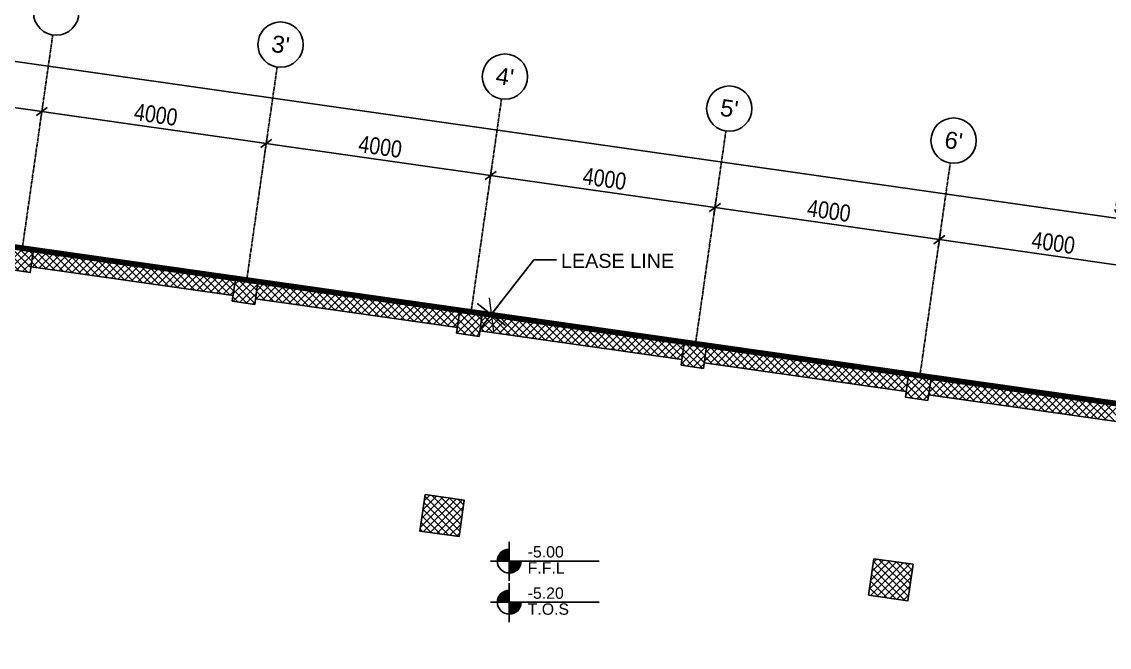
# Model space of a CAD drawing. Header units: inches. Extents: x 1152707 to 1351947, y 326920 to 480291.
# Drawn here: x 1193963 to 1213156, y 366684 to 377727 of the extents above; entities that cross this region are included whole.
import ezdxf
from ezdxf.enums import TextEntityAlignment as Align

# ---------------------------------------------------------------- set-up
doc = ezdxf.new("R2010")
doc.units = ezdxf.units.IN
doc.header["$MEASUREMENT"] = 0
for name, pattern in [('CENTER', [50.8, 31.75, -6.35, 6.35, -6.35]), ('DASHED', [19.05, 12.7, -6.35]), ('DASHED2', [9.525, 6.35, -3.175]), ('DOT2', [3.175, 0, -3.175])]:
    doc.linetypes.add(name, pattern=pattern)
doc.layers.add('A-HATCH CONCRETE', color=254, linetype='Continuous', lineweight=5)
doc.layers.add('A-LEASING LINE', color=7, linetype='DASHED2', lineweight=9)
for name, color, linetype in [('AC-Fresh DUCT', 100, 'Continuous'), ('Axis', 9, 'CENTER'), ('dim-axis', 15, 'Continuous'), ('FFNEW', 252, 'Continuous'), ('LGT ELEC', 252, 'Continuous'), ('S-COL', 210, 'Continuous'), ('S-WALL', 1, 'Continuous'), ('TEXT', 181, 'Continuous')]:
    doc.layers.add(name, color=color, linetype=linetype)
doc.styles.add('ARIAL', font='ARIALN.TTF')
doc.styles.add('style1', font='arial.ttf')
doc.dimstyles.new('DIM-100', dxfattribs={"dimscale": 150, "dimtxt": 2, "dimasz": 1, "dimexe": 0.75, "dimexo": 1, "dimgap": 0.5, "dimtad": 1, "dimdec": 0, "dimzin": 11, "dimdsep": 46, "dimtxsty": 'ARIAL', "dimblk": 'R', "dimcen": 2.5, "dimdle": 1, "dimclrd": 256, "dimclre": 256, "dimclrt": 256, "dimazin": 0, "dimtfac": 1, "dimtdec": 0, "dimtix": 1, "dimtmove": 2, "dimatfit": 3, "dimldrblk": 'R', "dimtolj": 1, "dimtzin": 3, "dimlwd": -1, "dimlwe": 13, "dimarcsym": 0})
pattern_1 = [(45, (1341716.31, 266100.535), (-66.29126, 66.29126), []), (135, (1341716.31, 266100.535), (-66.29126, -66.29126), [])]
pattern_2 = [(45, (1341716.94, 266100.535), (-66.29126, 66.29126), []), (135, (1341716.94, 266100.535), (-66.29126, -66.29126), [])]

# ---------------------------------------------------------------- blocks, each defined once
blk = doc.blocks.new('R')
at = {"color": 4, "lineweight": 13}
blk.add_line((-0.707, -0.707), (0.707, 0.707), dxfattribs=at)
for p, q in [((0, -1.05), (0, 1.05)), ((-1.05, 0), (1.05, 0))]:
    blk.add_line(p, q)
blk = doc.blocks.new('*D114')
at = {"layer": 'Defpoints', "color": 0, "transparency": 16777216}
for p in [(1426500, 598759), (1430500, 598477), (1430500, 598477)]:
    blk.add_point(p, dxfattribs=at)
at = {"layer": 'dim-axis', "color": 251, "linetype": 'DOT2', "lineweight": 13, "transparency": 16777216}
for p, q in [((1426521, 598908), (1426556, 599153)), ((1430522, 598625), (1430516, 598588))]:
    blk.add_line(p, q, dxfattribs=at)
at = {"layer": 'dim-axis', "color": 251, "transparency": 16777216}
blk.add_line((1426659, 599025), (1430382, 598494), dxfattribs=at)
at = {"layer": 'dim-axis', "color": 251, "transparency": 16777216, "xscale": 120, "yscale": 120, "zscale": 120}
for p, rotation in [((1426540, 599042), 171.8736112541112), ((1430500, 598477), 351.8736112541112)]:
    blk.add_blockref('R', p, dxfattribs=dict(at, rotation=rotation))
at = {"layer": 'dim-axis', "color": 251, "transparency": 16777216, "insert": (1428553, 598985), "char_height": 300, "attachment_point": 5, "rotation": 351.8736, "style": 'ARIAL'}
blk.add_mtext('\\A1;4000', dxfattribs=at)
blk = doc.blocks.new('*D115')
at = {"layer": 'Defpoints', "color": 0, "transparency": 16777216}
for p in [(1434460, 597911), (1434460, 597911), (1430284, 596961)]:
    blk.add_point(p, dxfattribs=at)
at = {"layer": 'dim-axis', "color": 251, "linetype": 'DOT2', "lineweight": 13, "transparency": 16777216}
for p, q in [((1430305, 597110), (1430516, 598588)), ((1434481, 598060), (1434476, 598023))]:
    blk.add_line(p, q, dxfattribs=at)
at = {"layer": 'dim-axis', "color": 251, "transparency": 16777216}
blk.add_line((1430619, 598460), (1434341, 597928), dxfattribs=at)
at = {"layer": 'dim-axis', "color": 251, "transparency": 16777216, "xscale": 120, "yscale": 120, "zscale": 120}
for p, rotation in [((1430500, 598477), 171.8736112541112), ((1434460, 597911), 351.8736112541112)]:
    blk.add_blockref('R', p, dxfattribs=dict(at, rotation=rotation))
at = {"layer": 'dim-axis', "color": 251, "transparency": 16777216, "insert": (1432513, 598420), "char_height": 300, "attachment_point": 5, "rotation": 351.8736, "style": 'ARIAL'}
blk.add_mtext('\\A1;4000', dxfattribs=at)
blk = doc.blocks.new('*D116')
at = {"layer": 'Defpoints', "color": 0, "transparency": 16777216}
for p in [(1438420, 597346), (1438420, 597346), (1434244, 596396)]:
    blk.add_point(p, dxfattribs=at)
at = {"layer": 'dim-axis', "color": 251, "linetype": 'DOT2', "lineweight": 13, "transparency": 16777216}
for p, q in [((1434265, 596544), (1434476, 598023)), ((1438441, 597494), (1438436, 597457))]:
    blk.add_line(p, q, dxfattribs=at)
at = {"layer": 'dim-axis', "color": 251, "transparency": 16777216}
blk.add_line((1434579, 597894), (1438301, 597363), dxfattribs=at)
at = {"layer": 'dim-axis', "color": 251, "transparency": 16777216, "xscale": 120, "yscale": 120, "zscale": 120}
for p, rotation in [((1434460, 597911), 171.8736112541112), ((1438420, 597346), 351.8736112541112)]:
    blk.add_blockref('R', p, dxfattribs=dict(at, rotation=rotation))
at = {"layer": 'dim-axis', "color": 251, "transparency": 16777216, "insert": (1436472, 597854), "char_height": 300, "attachment_point": 5, "rotation": 351.8736, "style": 'ARIAL'}
blk.add_mtext('\\A1;4000', dxfattribs=at)
blk = doc.blocks.new('*D117')
at = {"layer": 'Defpoints', "color": 0, "transparency": 16777216}
for p in [(1438420, 597346), (1442380, 596781), (1442380, 596780)]:
    blk.add_point(p, dxfattribs=at)
at = {"layer": 'dim-axis', "color": 251, "linetype": 'DOT2', "lineweight": 13, "transparency": 16777216}
for p, q in [((1438441, 597494), (1438436, 597457)), ((1442359, 596632), (1442364, 596669))]:
    blk.add_line(p, q, dxfattribs=at)
at = {"layer": 'dim-axis', "color": 251, "transparency": 16777216}
blk.add_line((1438539, 597329), (1442261, 596797), dxfattribs=at)
at = {"layer": 'dim-axis', "color": 251, "transparency": 16777216, "xscale": 120, "yscale": 120, "zscale": 120}
for p, rotation in [((1438420, 597346), 171.8736112541112), ((1442380, 596780), 351.8736112541112)]:
    blk.add_blockref('R', p, dxfattribs=dict(at, rotation=rotation))
at = {"layer": 'dim-axis', "color": 251, "transparency": 16777216, "insert": (1440432, 597289), "char_height": 300, "attachment_point": 5, "rotation": 351.8736, "style": 'ARIAL'}
blk.add_mtext('\\A1;4000', dxfattribs=at)
blk = doc.blocks.new('*D118')
at = {"layer": 'Defpoints', "color": 0, "transparency": 16777216}
for p in [(1446339, 596215), (1446339, 596215), (1442163, 595265)]:
    blk.add_point(p, dxfattribs=at)
at = {"layer": 'dim-axis', "color": 251, "linetype": 'DOT2', "lineweight": 13, "transparency": 16777216}
for p, q in [((1442185, 595414), (1442396, 596892)), ((1446318, 596067), (1446323, 596104))]:
    blk.add_line(p, q, dxfattribs=at)
at = {"layer": 'dim-axis', "color": 251, "transparency": 16777216}
blk.add_line((1442499, 596763), (1446221, 596232), dxfattribs=at)
at = {"layer": 'dim-axis', "color": 251, "transparency": 16777216, "xscale": 120, "yscale": 120, "zscale": 120}
for p, rotation in [((1442380, 596780), 171.8736112541112), ((1446339, 596215), 351.8736112541112)]:
    blk.add_blockref('R', p, dxfattribs=dict(at, rotation=rotation))
at = {"layer": 'dim-axis', "color": 251, "transparency": 16777216, "insert": (1444392, 596724), "char_height": 300, "attachment_point": 5, "rotation": 351.8736, "style": 'ARIAL'}
blk.add_mtext('\\A1;4000', dxfattribs=at)
blk = doc.blocks.new('*D123')
at = {"layer": 'Defpoints', "color": 0, "transparency": 16777216}
for p in [(1422581, 599607), (1422581, 599607), (1426540, 599042)]:
    blk.add_point(p, dxfattribs=at)
at = {"layer": 'dim-axis', "color": 251, "transparency": 16777216}
blk.add_line((1426422, 599059), (1422699, 599591), dxfattribs=at)
at = {"layer": 'dim-axis', "color": 251, "linetype": 'DOT2', "lineweight": 13, "transparency": 16777216}
for p, q in [((1422559, 599459), (1422565, 599496)), ((1426519, 598894), (1426525, 598931))]:
    blk.add_line(p, q, dxfattribs=at)
at = {"layer": 'dim-axis', "color": 251, "transparency": 16777216, "xscale": 120, "yscale": 120, "zscale": 120}
for p, rotation in [((1422581, 599607), 171.8736112541112), ((1426540, 599042), 351.8736112541112)]:
    blk.add_blockref('R', p, dxfattribs=dict(at, rotation=rotation))
at = {"layer": 'dim-axis', "color": 251, "transparency": 16777216, "insert": (1424593, 599551), "char_height": 300, "attachment_point": 5, "rotation": 351.8736, "style": 'ARIAL'}
blk.add_mtext('\\A1;4000', dxfattribs=at)
blk = doc.blocks.new('*D125')
at = {"layer": 'Defpoints', "color": 0, "transparency": 16777216}
for p in [(1420642, 597441), (1470715, 593565), (1470260, 590370)]:
    blk.add_point(p, dxfattribs=at)
at = {"layer": 'dim-axis', "color": 251, "linetype": 'DOT2', "lineweight": 13, "transparency": 16777216}
for p, q in [((1420663, 597590), (1421113, 600748)), ((1470281, 590519), (1470731, 593676))]:
    blk.add_line(p, q, dxfattribs=at)
at = {"layer": 'dim-axis', "color": 251, "transparency": 16777216}
blk.add_line((1421216, 600619), (1470596, 593582), dxfattribs=at)
at = {"layer": 'dim-axis', "color": 251, "transparency": 16777216, "xscale": 120, "yscale": 120, "zscale": 120}
for p, rotation in [((1421097, 600636), 171.8890881608404), ((1470715, 593565), 351.8890881608405)]:
    blk.add_blockref('R', p, dxfattribs=dict(at, rotation=rotation))
at = {"layer": 'dim-axis', "color": 251, "transparency": 16777216, "insert": (1445938, 597327), "char_height": 300, "attachment_point": 5, "rotation": 351.8891, "style": 'ARIAL'}
blk.add_mtext('\\A1;50119', dxfattribs=at)
blk = doc.blocks.new('SEDRGFE')
at = {"layer": 'A-HATCH CONCRETE'}
h = blk.add_hatch(dxfattribs=at)
h.set_pattern_fill('ANSI37', color=250, scale=750)
h.set_pattern_definition(pattern_1)
h.paths.add_polyline_path([(1356957, 708387), (1357353, 708331), (1357410, 708727), (1357014, 708783)])
h = blk.add_hatch(dxfattribs=at)
h.set_pattern_fill('ANSI37', color=250, scale=750)
h.set_pattern_definition(pattern_2)
h.paths.add_polyline_path([(1360918, 707822), (1361314, 707765), (1361370, 708161), (1360974, 708218)])
h = blk.add_hatch(dxfattribs=at)
h.set_pattern_fill('ANSI37', color=250, scale=750)
h.set_pattern_definition(pattern_2)
h.paths.add_polyline_path([(1364877, 707256), (1365273, 707200), (1365330, 707596), (1364934, 707652)])
h = blk.add_hatch(dxfattribs=at)
h.set_pattern_fill('ANSI37', color=250, scale=750)
h.set_pattern_definition(pattern_1)
h.paths.add_polyline_path([(1368837, 706691), (1369233, 706634), (1369289, 707030), (1368893, 707087)])
h = blk.add_hatch(dxfattribs=at)
h.set_pattern_fill('ANSI37', color=250, scale=750)
h.set_pattern_definition(pattern_1)
h.paths.add_polyline_path([(1372796, 706126), (1373192, 706069), (1373249, 706465), (1372853, 706522)])
h = blk.add_hatch(dxfattribs=at)
h.set_pattern_fill('ANSI37', color=250, scale=750)
h.set_pattern_definition(pattern_2)
h.paths.add_polyline_path([(1364319, 704407), (1364227, 703764), (1364920, 703665), (1365012, 704308)])
h = blk.add_hatch(dxfattribs=at)
h.set_pattern_fill('ANSI37', color=250, scale=750)
h.set_pattern_definition(pattern_2)
h.paths.add_polyline_path([(1372239, 703276), (1372147, 702633), (1372840, 702534), (1372932, 703178)])
at = {"layer": 'TEXT', "ltscale": 0.5}
h = blk.add_hatch(dxfattribs=at)
h.set_pattern_fill('ANSI31', color=250, scale=0.8)
h.set_pattern_definition([(45, (283814.75707, 113660.51999), (-0.070710678119, 0.070710678119), [])])
h.paths.add_polyline_path([(1365806, 703444, 0.414214), (1365596, 703234), (1365806, 703234)])
h.paths.add_polyline_path([(1366016, 703234), (1365806, 703234), (1365806, 703024, 0.414214)])
h = blk.add_hatch(dxfattribs=at)
h.set_pattern_fill('ANSI31', color=250, scale=0.8)
h.set_pattern_definition([(45, (283814.75707, 112932.11999), (-0.070710678119, 0.070710678119), [])])
h.paths.add_polyline_path([(1365806, 702716, 0.414214), (1365596, 702506), (1365806, 702506)])
h.paths.add_polyline_path([(1366016, 702506), (1365806, 702506), (1365806, 702296, 0.414214)])
at = {"color": 250, "linetype": 'Continuous', "ltscale": 100}
blk.add_lwpolyline([(1389810, 674588), (1389810, 680290), (1389610, 680288), (1388060, 680288), (1388060, 686288), (1384200, 686288), (1384200, 693089), (1385203, 692942), (1385236, 693139), (1385780, 696950), (1386823, 704256), (1386865, 704553), (1351200, 709613), (1350434, 697904), (1372211, 694796), (1372209, 688237), (1371310, 688237), (1371310, 688038), (1371310, 684788), (1363260, 684788), (1363260, 684588), (1363260, 674588), (1389810, 674588)], dxfattribs=at)
at = {"layer": 'A-HATCH CONCRETE', "color": 250, "linetype": 'Continuous'}
for p, q in [((1357277, 708746), (1357277, 708746)), ((1357309, 708741), (1357309, 708741)), ((1357385, 708552), (1357541, 708708)), ((1357392, 708426), (1357657, 708692)), ((1357630, 708392), (1357396, 708627)), ((1357407, 708707), (1357425, 708725)), ((1357785, 708370), (1357431, 708724)), ((1357508, 708410), (1357773, 708675)), ((1357940, 708348), (1357586, 708702)), ((1357624, 708393), (1357889, 708658)), ((1357740, 708377), (1358005, 708642)), ((1358094, 708326), (1357741, 708680)), ((1357856, 708360), (1358121, 708625)), ((1358249, 708304), (1357895, 708658)), ((1357972, 708344), (1358237, 708609)), ((1358404, 708282), (1358050, 708635)), ((1358088, 708327), (1358354, 708592)), ((1358558, 708260), (1358205, 708613)), ((1358713, 708238), (1358359, 708591)), ((1357476, 708414), (1357379, 708511)), ((1358204, 708310), (1358470, 708576)), ((1358320, 708294), (1358586, 708559)), ((1358436, 708277), (1358702, 708542)), ((1358868, 708216), (1358514, 708569)), ((1358552, 708261), (1358818, 708526)), ((1358668, 708244), (1358934, 708509)), ((1359022, 708194), (1358669, 708547)), ((1358784, 708228), (1359050, 708493)), ((1359177, 708172), (1358823, 708525)), ((1358900, 708211), (1359166, 708476)), ((1359332, 708150), (1358978, 708503)), ((1359017, 708195), (1359282, 708460)), ((1359486, 708127), (1359133, 708481)), ((1359133, 708178), (1359398, 708443)), ((1359249, 708161), (1359514, 708427)), ((1359641, 708105), (1359287, 708459)), ((1359365, 708145), (1359630, 708410)), ((1359796, 708083), (1359442, 708437)), ((1359950, 708061), (1359597, 708415)), ((1359481, 708128), (1359746, 708393)), ((1359597, 708112), (1359862, 708377)), ((1359713, 708095), (1359978, 708360)), ((1360105, 708039), (1359751, 708393)), ((1359829, 708079), (1360094, 708344)), ((1360259, 708017), (1359906, 708371)), ((1359945, 708062), (1360210, 708327)), ((1360414, 707995), (1360061, 708349)), ((1360061, 708045), (1360326, 708311)), ((1360177, 708029), (1360442, 708294)), ((1360569, 707973), (1360215, 708326)), ((1360293, 708012), (1360558, 708278)), ((1360723, 707951), (1360370, 708304)), ((1360409, 707996), (1360674, 708261)), ((1360878, 707929), (1360525, 708282)), ((1360525, 707979), (1360790, 708244)), ((1360641, 707963), (1360906, 708228)), ((1360943, 707997), (1360679, 708260)), ((1360959, 708113), (1360834, 708238)), ((1360989, 708216), (1360989, 708216)), ((1361022, 708211), (1361022, 708211)), ((1360757, 707946), (1360965, 708154)), ((1361138, 708194), (1361138, 708195)), ((1361144, 708194), (1361143, 708194)), ((1361254, 708178), (1361254, 708178)), ((1361298, 708171), (1361298, 708172)), ((1361337, 707863), (1361602, 708129)), ((1361348, 708007), (1361486, 708145)), ((1361651, 707818), (1361362, 708107)), ((1361370, 708161), (1361370, 708162)), ((1361806, 707796), (1361453, 708150)), ((1361453, 707847), (1361718, 708112)), ((1361569, 707830), (1361834, 708095)), ((1361961, 707774), (1361607, 708128)), ((1361685, 707814), (1361950, 708079)), ((1362115, 707752), (1361762, 708106)), ((1361801, 707797), (1362066, 708062)), ((1362270, 707730), (1361917, 708084)), ((1361917, 707781), (1362182, 708046)), ((1362033, 707764), (1362298, 708029)), ((1362425, 707708), (1362071, 708062)), ((1362579, 707686), (1362226, 708039)), ((1362734, 707664), (1362380, 708017)), ((1360873, 707930), (1360943, 708000)), ((1361342, 707863), (1361329, 707875)), ((1361497, 707841), (1361346, 707991)), ((1362149, 707747), (1362414, 708013)), ((1362265, 707731), (1362530, 707996)), ((1362381, 707714), (1362646, 707979)), ((1362497, 707698), (1362762, 707963)), ((1362889, 707642), (1362535, 707995)), ((1362613, 707681), (1362878, 707946)), ((1363043, 707620), (1362690, 707973)), ((1362729, 707665), (1362994, 707930)), ((1363198, 707598), (1362844, 707951)), ((1362845, 707648), (1363110, 707913)), ((1362961, 707631), (1363226, 707897)), ((1363353, 707576), (1362999, 707929)), ((1363077, 707615), (1363343, 707880)), ((1363507, 707554), (1363154, 707907)), ((1363193, 707598), (1363459, 707864)), ((1363662, 707531), (1363308, 707885)), ((1363309, 707582), (1363575, 707847)), ((1363425, 707565), (1363691, 707830)), ((1363817, 707509), (1363463, 707863)), ((1363971, 707487), (1363618, 707841)), ((1363541, 707549), (1363807, 707814)), ((1363657, 707532), (1363923, 707797)), ((1364126, 707465), (1363772, 707819)), ((1363773, 707516), (1364039, 707781)), ((1363889, 707499), (1364155, 707764)), ((1364281, 707443), (1363927, 707797)), ((1364006, 707482), (1364271, 707748)), ((1364435, 707421), (1364082, 707775)), ((1364122, 707466), (1364387, 707731)), ((1364590, 707399), (1364236, 707753)), ((1364238, 707449), (1364503, 707715)), ((1364354, 707433), (1364619, 707698)), ((1364744, 707377), (1364391, 707730)), ((1364470, 707416), (1364735, 707681)), ((1364892, 707362), (1364546, 707708)), ((1364586, 707400), (1364851, 707665)), ((1364909, 707478), (1364700, 707686)), ((1364926, 707594), (1364855, 707664)), ((1364966, 707648), (1364967, 707648)), ((1365010, 707641), (1365010, 707642)), ((1365082, 707631), (1365083, 707632)), ((1364702, 707383), (1364928, 707609)), ((1364818, 707367), (1364906, 707455)), ((1365165, 707619), (1365164, 707620)), ((1365198, 707615), (1365199, 707615)), ((1365289, 707307), (1365547, 707565)), ((1365311, 707462), (1365431, 707582)), ((1365518, 707267), (1365312, 707472)), ((1365314, 707598), (1365315, 707599)), ((1365320, 707597), (1365319, 707598)), ((1365672, 707245), (1365329, 707588)), ((1365398, 707284), (1365663, 707549)), ((1365827, 707222), (1365474, 707576)), ((1365514, 707267), (1365779, 707532)), ((1365982, 707200), (1365628, 707554)), ((1365630, 707251), (1365895, 707516)), ((1365746, 707234), (1366011, 707499)), ((1366136, 707178), (1365783, 707532)), ((1365862, 707217), (1366127, 707483)), ((1366291, 707156), (1365938, 707510)), ((1365978, 707201), (1366243, 707466)), ((1366446, 707134), (1366092, 707488)), ((1366094, 707184), (1366359, 707450)), ((1366600, 707112), (1366247, 707466)), ((1366755, 707090), (1366402, 707444)), ((1365363, 707289), (1365296, 707356)), ((1366210, 707168), (1366475, 707433)), ((1366326, 707151), (1366591, 707416)), ((1366442, 707135), (1366707, 707400)), ((1366910, 707068), (1366556, 707421)), ((1366558, 707118), (1366823, 707383)), ((1366674, 707102), (1366939, 707367)), ((1367064, 707046), (1366711, 707399)), ((1366790, 707085), (1367055, 707350)), ((1367219, 707024), (1366865, 707377)), ((1366906, 707068), (1367171, 707334)), ((1367374, 707002), (1367020, 707355)), ((1367022, 707052), (1367287, 707317)), ((1367138, 707035), (1367403, 707301)), ((1367528, 706980), (1367175, 707333)), ((1367254, 707019), (1367519, 707284)), ((1367683, 706958), (1367329, 707311)), ((1367370, 707002), (1367635, 707267)), ((1367838, 706936), (1367484, 707289)), ((1367486, 706986), (1367751, 707251)), ((1367992, 706913), (1367639, 707267)), ((1367602, 706969), (1367867, 707234)), ((1367718, 706953), (1367983, 707218)), ((1368147, 706891), (1367793, 707245)), ((1367834, 706936), (1368099, 707201)), ((1368302, 706869), (1367948, 707223)), ((1367950, 706919), (1368215, 707185)), ((1368066, 706903), (1368332, 707168)), ((1368456, 706847), (1368103, 707201)), ((1368182, 706886), (1368448, 707152)), ((1368611, 706825), (1368257, 707179)), ((1368298, 706870), (1368564, 707135)), ((1368766, 706803), (1368412, 707157)), ((1368414, 706853), (1368680, 707118)), ((1368530, 706837), (1368796, 707102)), ((1368859, 706842), (1368567, 707134)), ((1368646, 706820), (1368890, 707064)), ((1368875, 706958), (1368721, 707112)), ((1368892, 707074), (1368876, 707090)), ((1368911, 707084), (1368912, 707085)), ((1369027, 707068), (1369028, 707069)), ((1369032, 707067), (1369031, 707068)), ((1368762, 706804), (1368868, 706909)), ((1369143, 707051), (1369144, 707052)), ((1369186, 707045), (1369185, 707046)), ((1369251, 706762), (1369492, 707002)), ((1369259, 707035), (1369260, 707036)), ((1369274, 706917), (1369376, 707019)), ((1369539, 706693), (1369279, 706953)), ((1369693, 706671), (1369340, 707024)), ((1369343, 706721), (1369608, 706986)), ((1369459, 706704), (1369724, 706969)), ((1369848, 706649), (1369495, 707002)), ((1369575, 706688), (1369840, 706953)), ((1370003, 706626), (1369649, 706980)), ((1369691, 706671), (1369956, 706936)), ((1370157, 706604), (1369804, 706958)), ((1369807, 706654), (1370072, 706920)), ((1369923, 706638), (1370188, 706903)), ((1370312, 706582), (1369959, 706936)), ((1370039, 706621), (1370304, 706887)), ((1370467, 706560), (1370113, 706914)), ((1370155, 706605), (1370420, 706870)), ((1370621, 706538), (1370268, 706892)), ((1370776, 706516), (1370423, 706870)), ((1369384, 706715), (1369262, 706837)), ((1370271, 706588), (1370536, 706853)), ((1370387, 706572), (1370652, 706837)), ((1370503, 706555), (1370768, 706820)), ((1370931, 706494), (1370577, 706848)), ((1370619, 706539), (1370884, 706804)), ((1371085, 706472), (1370732, 706825)), ((1370735, 706522), (1371000, 706787)), ((1370851, 706505), (1371116, 706771)), ((1371240, 706450), (1370887, 706803)), ((1370967, 706489), (1371232, 706754)), ((1371395, 706428), (1371041, 706781)), ((1371083, 706472), (1371348, 706738)), ((1371549, 706406), (1371196, 706759)), ((1371199, 706456), (1371464, 706721)), ((1371315, 706439), (1371580, 706704)), ((1371704, 706384), (1371351, 706737)), ((1371431, 706423), (1371696, 706688)), ((1371859, 706362), (1371505, 706715)), ((1371547, 706406), (1371812, 706671)), ((1372013, 706340), (1371660, 706693)), ((1372168, 706317), (1371814, 706671)), ((1371663, 706390), (1371928, 706655)), ((1371779, 706373), (1372044, 706638)), ((1371895, 706356), (1372160, 706622)), ((1372323, 706295), (1371969, 706649)), ((1372011, 706340), (1372276, 706605)), ((1372477, 706273), (1372124, 706627)), ((1372127, 706323), (1372392, 706588)), ((1372243, 706307), (1372508, 706572)), ((1372632, 706251), (1372278, 706605)), ((1372359, 706290), (1372624, 706555)), ((1372787, 706229), (1372433, 706583)), ((1372475, 706274), (1372740, 706539)), ((1372825, 706323), (1372588, 706561)), ((1372591, 706257), (1372853, 706519)), ((1372842, 706439), (1372742, 706539)), ((1372855, 706521), (1372856, 706522)), ((1372898, 706515), (1372897, 706516)), ((1372971, 706505), (1372972, 706506)), ((1373053, 706493), (1373052, 706494)), ((1373087, 706488), (1373088, 706489)), ((1372707, 706240), (1372831, 706364)), ((1373203, 706472), (1373204, 706473)), ((1373208, 706471), (1373206, 706472)), ((1373214, 706217), (1373437, 706439)), ((1373405, 706141), (1373228, 706318)), ((1373236, 706372), (1373321, 706456)), ((1373560, 706119), (1373245, 706434)), ((1373287, 706158), (1373553, 706423)), ((1373715, 706097), (1373361, 706450)), ((1373403, 706141), (1373669, 706406)), ((1373869, 706075), (1373516, 706428)), ((1373519, 706125), (1373785, 706390)), ((1373635, 706108), (1373901, 706373)), ((1374024, 706053), (1373670, 706406)), ((1373751, 706091), (1374017, 706357)), ((1374178, 706031), (1373825, 706384)), ((1373867, 706075), (1374133, 706340)), ((1374333, 706008), (1373980, 706362)), ((1373983, 706058), (1374249, 706324)), ((1374100, 706042), (1374365, 706307)), ((1374488, 705986), (1374134, 706340)), ((1374216, 706025), (1374481, 706290)), ((1374642, 705964), (1374289, 706318)), ((1374797, 705942), (1374444, 706296)), ((1373251, 706163), (1373212, 706202)), ((1374332, 706009), (1374597, 706274)), ((1374448, 705992), (1374713, 706257)), ((1374564, 705976), (1374829, 706241)), ((1374952, 705920), (1374598, 706274)), ((1374680, 705959), (1374945, 706224)), ((1375106, 705898), (1374753, 706252)), ((1374796, 705942), (1375061, 706208)), ((1375261, 705876), (1374908, 706229)), ((1374912, 705926), (1375177, 706191)), ((1375028, 705909), (1375293, 706174)), ((1375416, 705854), (1375062, 706207)), ((1375144, 705893), (1375409, 706158)), ((1375570, 705832), (1375217, 706185)), ((1375260, 705876), (1375525, 706141)), ((1375725, 705810), (1375372, 706163)), ((1375376, 705860), (1375641, 706125)), ((1375492, 705843), (1375757, 706108)), ((1375880, 705788), (1375526, 706141)), ((1376034, 705766), (1375681, 706119)), ((1376189, 705744), (1375836, 706097)), ((1375608, 705827), (1375873, 706092)), ((1375724, 705810), (1375989, 706075)), ((1375840, 705793), (1376105, 706059)), ((1375956, 705777), (1376221, 706042)), ((1376344, 705721), (1375990, 706075)), ((1376072, 705760), (1376337, 706025)), ((1376498, 705699), (1376145, 706053)), ((1376188, 705744), (1376453, 706009)), ((1376653, 705677), (1376299, 706031)), ((1376304, 705727), (1376569, 705992))]:
    blk.add_line(p, q, dxfattribs=at)
at = {"layer": 'S-COL', "color": 250}
for points in [[(1356957, 708387), (1357353, 708331), (1357410, 708727), (1357014, 708783)], [(1360918, 707822), (1361314, 707765), (1361370, 708161), (1360974, 708218)], [(1364877, 707256), (1365273, 707200), (1365330, 707596), (1364934, 707652)], [(1368837, 706691), (1369233, 706634), (1369289, 707030), (1368893, 707087)], [(1372796, 706126), (1373192, 706069), (1373249, 706465), (1372853, 706522)], [(1364319, 704407), (1364227, 703764), (1364920, 703665), (1365012, 704308)], [(1372239, 703276), (1372147, 702633), (1372840, 702534), (1372932, 703178)]]:
    blk.add_lwpolyline(points, close=True, dxfattribs=at)
at = {"layer": 'S-WALL', "color": 250}
for points in [[(1386861, 704523), (1351200, 709613)], [(1360932, 707921), (1357368, 708430)], [(1364892, 707356), (1361328, 707865)], [(1368851, 706791), (1365288, 707299)], [(1372811, 706226), (1369247, 706734)], [(1376771, 705660), (1373207, 706169)]]:
    blk.add_lwpolyline(points, dxfattribs=at)
at = {"layer": 'TEXT', "color": 250, "ltscale": 0.5}
for p, q in [((1365806, 703571), (1365806, 702884)), ((1365472, 703234), (1367390, 703234)), ((1365806, 702843), (1365806, 702155)), ((1365472, 702506), (1367390, 702506))]:
    blk.add_line(p, q, dxfattribs=at)
for centre in [(1365806, 703234), (1365806, 702506)]:
    blk.add_arc(centre, 210, 90, 0, dxfattribs=at)
at = {"layer": 'TEXT', "color": 250, "ltscale": 0.5, "style": 'style1'}
for s, p in [('-5.00', (1366131, 703297)), ('F.F.L', (1366131, 703014)), ('-5.20', (1366131, 702568)), ('T.O.S', (1366131, 702286))]:
    blk.add_text(s, height=200, dxfattribs=at).set_placement(p)
blk = doc.blocks.new('SWDFHGTRD')
at = {"color": 254, "linetype": 'Continuous', "ltscale": 100}
blk.add_lwpolyline([(1226570, 392967), (1226570, 398670), (1226370, 398667), (1224821, 398667), (1224821, 404667), (1220960, 404667), (1220960, 411468), (1221964, 411321), (1221997, 411519), (1222541, 415330), (1223584, 422636), (1223626, 422933), (1187961, 427993), (1187194, 416284), (1208971, 413176), (1208969, 406617), (1208071, 406617), (1208071, 406417), (1208071, 403167), (1200021, 403167), (1200021, 402967), (1200021, 392967), (1226570, 392967)], dxfattribs=at)
blk = doc.blocks.new('SGSR')
at = {"layer": 'Axis', "color": 251, "ltscale": 0.5}
for p, q in [((1426195.5, 596626.2), (1426733.4, 600393.1)), ((1430155.4, 596061), (1430693.3, 599827.9)), ((1434115.3, 595495.8), (1434653.1, 599262.7)), ((1438075.2, 594930.6), (1438613, 598697.5)), ((1442034.9, 594365.5), (1442572.8, 598132.4))]:
    blk.add_line(p, q, dxfattribs=at)
at = {"layer": 'Axis', "color": 251, "linetype": 'Continuous'}
for centre in [(1426793.5, 600788.5), (1430753.3, 600223.4), (1434713, 599658.2), (1438672.8, 599093.1), (1442632.5, 598527.9)]:
    blk.add_circle(centre, 400, dxfattribs=at)
at = {"layer": 'S-WALL', "color": 251}
blk.add_lwpolyline([(1417889.2, 562458.6), (1468019.2, 562458.6), (1469810.8, 590401.2), (1420184.3, 597484.1)], close=True, dxfattribs=at)
at = {"layer": 'Axis', "color": 251, "linetype": 'Continuous', "style": 'style1'}
for s, p in [("3'", (1430753.3, 600223.4)), ("4'", (1434713, 599658.2)), ("5'", (1438672.8, 599093.1)), ("6'", (1442632.5, 598527.9))]:
    blk.add_text(s, height=300, rotation=351.41133, dxfattribs=at).set_placement(p, align=Align.MIDDLE)
at = {"layer": 'dim-axis', "color": 251}
dim = blk.add_aligned_dim(p1=(1420641.6, 597441.4), p2=(1470259.6, 590370.1), distance=3227.1, dimstyle='DIM-100', override={"dimasz": 0.8, "dimclrd": 251, "dimclre": 251, "dimclrt": 251}, dxfattribs=at)
dim.commit()
dim.dimension.update_dxf_attribs({"geometry": '*D125', "text_midpoint": (1445938.1, 597326.5)})
for base, p1, p2, picture, middle in [((1422580.6, 599607.5), (1426540.5, 599042), (1422580.6, 599607.5), '*D123', (1424592.8, 599550.6)), ((1430500.3, 598476.6), (1426500.1, 598759.2), (1430500.3, 598476.6), '*D114', (1428552.6, 598985.2)), ((1434460.1, 597911.2), (1430284, 596961.2), (1434460.1, 597911.2), '*D115', (1432512.5, 598419.8)), ((1438420, 597345.8), (1434243.9, 596395.8), (1438420, 597345.8), '*D116', (1436472.4, 597854.4)), ((1442379.7, 596780.4), (1438420, 597345.8), (1442379.7, 596780.6), '*D117', (1440432.1, 597289)), ((1446339.4, 596215), (1442163.4, 595265.2), (1446339.5, 596215.5), '*D118', (1444391.8, 596723.5))]:
    dim = blk.add_linear_dim(base=base, p1=p1, p2=p2, angle=171.87361, dimstyle='DIM-100', override={"dimasz": 0.8, "dimclrd": 251, "dimclre": 251, "dimclrt": 251}, dxfattribs=at)
    dim.commit()
    dim.dimension.update_dxf_attribs({"geometry": picture, "text_midpoint": middle})

msp = doc.modelspace()

# ---------------------------------------------------------------- linework, layer by layer
at = {"layer": 'A-LEASING LINE', "color": 6, "const_width": 100}
msp.add_lwpolyline([(1187961, 374585), (1187194, 362876), (1209070, 359754), (1209070, 353209), (1208170, 353210), (1208170, 349659), (1200120, 349659), (1200120, 339559), (1226470, 339559), (1226470, 345159), (1224720, 345159), (1224720, 351184), (1220859, 351184), (1220859, 358173), (1221883, 358026), (1223034, 366167), (1223042, 366166), (1223529, 369531), (1187961, 374585)], dxfattribs=at)

# ---------------------------------------------------------------- block references
at = {"layer": 'AC-Fresh DUCT', "linetype": 'DASHED', "ltscale": 0.1}
msp.add_blockref('SEDRGFE', (-163239, -335028), dxfattribs=at)
at = {"layer": 'FFNEW', "color": 6, "linetype": 'Continuous'}
msp.add_blockref('SGSR', (-232223, -222899), dxfattribs=at)
at = {"layer": 'LGT ELEC', "color": 252, "linetype": 'Continuous'}
msp.add_blockref('SWDFHGTRD', (0, -53408), dxfattribs=at)

# ---------------------------------------------------------------- texts
at = {"layer": 'TEXT', "ltscale": 0.5, "style": 'style1'}
msp.add_text('LEASE LINE  ', height=250, dxfattribs=at).set_placement((1203478, 373382))

# ---------------------------------------------------------------- leaders
at = {"color": 252, "linetype": 'Continuous', "ltscale": 100}
msp.add_leader([(1202250, 372558), (1202998, 373524), (1203400, 373524)], dimstyle='DIM-100', override={"dimasz": 2, "dimtad": 0, "dimclrd": 1}, dxfattribs=at)

doc.saveas('drawing.dxf')
